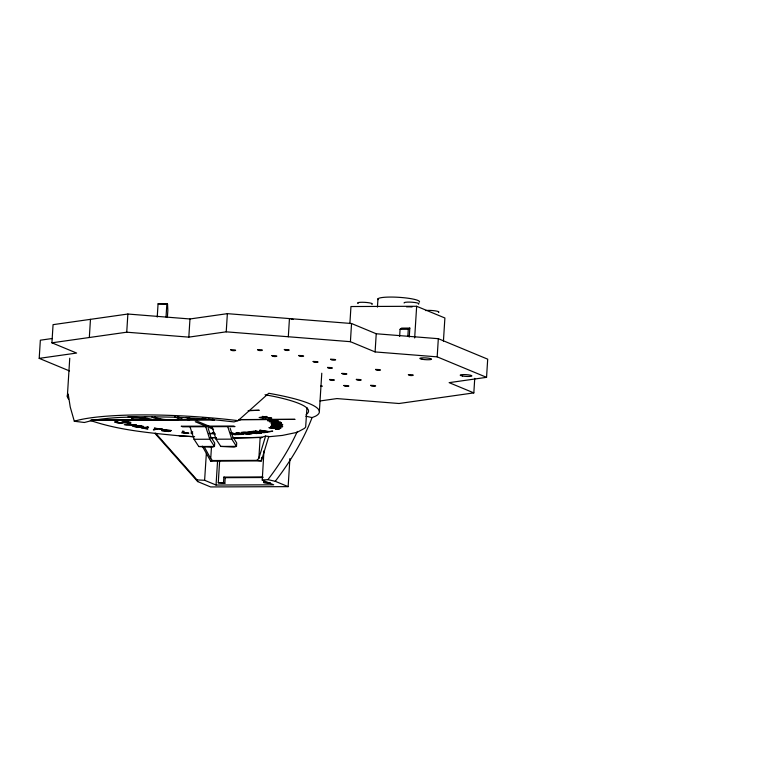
<?xml version="1.0" encoding="UTF-8"?>
<svg xmlns="http://www.w3.org/2000/svg" width="784" height="784" viewBox="0 0 784 784"><rect width="100%" height="100%" fill="white"/><g stroke="black" fill="none" stroke-linecap="round" stroke-linejoin="round"><path stroke-width="1.18" d="M276.35 421.028L267.481 420.626L278.291 420.832L271.783 421.87L280.652 422.272L269.441 421.812L276.37 420.685M155.644 433.189L197.019 479.906L204.614 480.288L216.051 485.031L273.685 484.816L262.238 480.063L263.963 450.849M69.492 370.93L39.2 358.366L40.347 340.197L52.41 338.482M39.2 358.366L76.607 353.055L51.92 342.814L53.067 324.654L127.87 314.031L189.963 318.97L227.37 313.659L351.546 323.518L376.232 333.759L438.325 338.688L487.697 359.17L486.55 377.339L449.144 382.651L473.83 392.892L474.741 378.358M67.346 396.488L69.747 358.229M89.327 337.512L90.464 319.343M51.92 342.814L126.734 332.2L127.87 314.031M157.231 317.079L158.064 303.849L166.865 303.81L167.541 304.094L167.845 310.268L167.384 317.54M166.032 317.05L166.865 303.81M126.734 332.2L188.817 337.13L189.963 318.97M256.878 460.365L258.847 458.375L260.141 437.805L265.59 436.071L268.775 436.453L261.376 460.914L256.878 460.365L212.454 460.531L210.739 458.562L211.494 446.459M216.051 485.031L217.58 460.649M188.817 337.13L226.223 331.828L227.37 313.659M224.851 483.307L223.499 482.748L223.861 477.113L225.204 477.672L224.851 483.307L218.266 482.768L219.638 460.923M262.65 418.636L262.797 416.245M261.601 457.356L261.376 460.914L210.661 461.1L202.301 446.125M263.738 482.591L270.333 483.13L263.738 482.591L263.885 480.337M288.316 336.757L289.453 318.588M154.899 433.297L197.715 481.592L210.602 486.933L288.14 486.639L289.904 458.611M306.956 407.651L305.652 427.084L304.506 428.368L297.254 432.258M319.372 411.473L321.783 373.213M349.889 323.586L350.958 306.534L416.657 306.279L444.891 317.99L443.43 341.148M486.55 377.339L437.178 356.857L375.095 351.928L350.409 341.687L351.546 323.518M377.437 307.083L377.957 298.831M375.095 351.928L376.232 333.759M399.634 336.375L400.075 329.309L401.604 328.124L409.816 328.094L409.248 337.13M407.847 336.346L408.288 329.28L409.816 328.094M414.667 337.963L416.657 306.279M437.178 356.857L438.325 338.688M204.614 480.288L206.349 453.436M258.847 458.375L265.59 436.071M68.639 399.066A126.273 19.1 3.6 0 1 68.208 394.038L70.246 407.072L74.313 421.263L84.378 422.488L90.866 420.822A115.415 17.454 3.6 0 1 120.05 417.431L145.893 416.676L174.832 417.215A115.415 17.454 3.6 0 1 219.716 420.332L234.044 421.919L238.062 420.645L268.755 393.284A126.273 19.1 3.6 0 1 315.511 416.196L312.071 417.598C303.251 440.569 290.178 461.796 275.253 481.298L267.903 479.641L262.238 480.063M297.322 431.435C289.531 448.624 279.408 464.716 267.903 479.641M155.163 416.539L155.203 417.333L157.486 418.284L163.444 419.352A11.29 1.705 3.6 0 0 169.697 419.763L176.9 419.499L179.105 418.617L174.763 416.833M152.233 416.51L152.018 417.343C161.386 420.547 172.059 420.636 181.77 418.999L181.888 418.195L177.684 416.804M210.661 461.1L212.454 460.531M296.724 432.425L282.387 435.424L268.461 436.776M320.039 400.967L336.934 398.576L399.027 403.505L473.83 392.892M90.307 420.44C118.884 430.259 149.293 432.817 179.173 435.816L194.628 436.727M320.568 386.434L322.283 386.189L321.156 385.718M213.571 429.338L207.221 426.702L182.594 426.79L181.241 426.231L233.642 426.035L234.984 426.594L210.367 426.692L212.484 427.564M248.42 410.61L259.22 410.277L248.205 410.591M261.258 437.413L233.142 438.021M214.365 419.685L90.915 420.146L144.883 420.057L151.724 419.313L147.02 418.176L130.732 416.745M238.767 419.656L295.039 419.371L238.806 419.587M167.541 304.094L158.064 303.849M400.075 329.309L408.288 329.28M144.521 416.97L145.589 416.961M144.883 420.057L214.297 419.773L212.278 418.94M238.522 419.626L240.864 419.616L238.855 419.479M260.141 437.805L261.444 437.805M194.06 439.285L209.769 439.226L214.483 446.449L212.092 447.213L198.764 446.508L194.06 439.285L189.973 426.682M216.061 439.207L231.78 439.148L236.484 446.37L234.102 447.125L220.774 446.429L216.061 439.207L211.974 426.594M198.764 446.508L214.483 446.449L214.698 443.068L210.71 436.688A170.951 68.188 89.8 0 0 208.162 428.348M220.774 446.429L236.484 446.37L236.699 442.98L232.721 436.61A170.951 68.188 89.8 0 0 230.163 428.26M223.861 477.113L262.875 476.956M225.204 477.672L263.003 477.525M218.266 482.768L223.499 482.748M210.445 437.629L216.413 437.737M210.847 437.59L215.737 437.678M232.819 438.001L261.925 437.354M208.73 433.366L213.277 433.493L212.288 432.748L213.738 432.788L215.355 434.003M209.014 433.581L213.562 433.709L214.708 434.561M192.766 431.925L191.276 431.837L191.227 433.532L192.717 433.63M179.173 435.816L193.589 436.698M226.223 331.828L350.409 341.687M139.885 425.712L133.211 425.771A5.645 0.853 3.6 0 0 132.437 426.192L137.298 427.26L143.423 426.976A5.272 0.794 3.6 0 0 143.746 426.672A4.91 0.745 3.6 0 0 142.6 426.163L140.336 425.977M291.089 319.176L293.216 319.441M202.203 418.313L205.829 418.744M208.25 419.038L214.297 419.773M140.865 425.83L133.829 426.29L138.072 427.094L142.335 426.574L141.002 426.094M210.171 437.737L212.033 437.991M265.061 394.734L273.734 396.39A115.415 17.454 3.6 0 1 306.132 414.471M238.356 434.522L230.692 433.062L235.563 434.61M230.486 432.768L238.14 434.248L236.043 432.611L237.728 432.562L243.501 434.375L234.357 434.64L230.898 433.552M305.76 416.167L312.071 417.598M135.965 420.087L131.506 418.793L141.002 419.822L148.715 419.381L127.978 416.784M237.464 432.552L242.295 434.405M197.793 419.783L192.237 419.224L187.905 417.539M209.014 426.124L198.43 421.743L195.285 421.753L205.869 426.143M186.102 417.421L190.59 419.391L188.042 419.822M275.253 481.298L288.14 486.639M237.464 432.886L239.502 434.493M204.261 446.909L210.739 458.562M197.019 479.906L197.715 481.592M227.693 426.535L231.78 439.148M205.692 426.623L209.769 439.226M74.313 421.263A126.273 19.1 3.6 0 1 238.062 420.645M406.582 306.858A7.458 1.127 3.6 0 1 412.07 306.956M404.123 303.026A7.458 1.127 3.6 0 1 412.364 302.242A7.458 1.127 3.6 0 1 418.411 304.153M358.102 303.516A7.468 1.127 3.6 0 1 364.854 302.35A7.468 1.127 3.6 0 1 371.871 304.329M425.516 310.562A7.468 1.127 3.6 0 1 435.13 310.846A7.468 1.127 3.6 0 1 438.413 312.453M378.025 299.664A20.894 3.165 3.6 0 1 398.39 297.293A20.894 3.165 3.6 0 1 419.381 302.124M271.558 424.859L271.519 425.496L282.73 426.202L278.202 425.692C277.487 423.791 273.116 424.095 271.558 424.859M272.891 424.928L276.87 425.614L276.125 424.781L272.891 424.928M163.513 429.887L168.854 431.151L161.661 430.583L168.344 431.523L170.334 431.2L164.954 430.034L171.451 430.583L163.513 429.887M116.512 422.027C117.237 423.242 125.959 423.164 121.824 421.998L129.056 422.321L123.647 421.253L125.616 421.302L130.899 422.409L119.942 423.144A5.762 0.872 3.6 0 1 116.973 422.782L114.591 421.959L118.021 421.772L116.512 422.027M279.584 428.848L275.341 429.083L278.232 428.809L268.912 427.672L279.584 428.848M250.635 433.523C246.049 434.787 236.16 431.71 248.44 432.494C233.289 431.18 245.412 435.208 251.742 433.817A4.175 0.637 3.6 0 0 252.036 433.493L250.125 433.219L250.635 433.523M182.682 431.229L181.77 432.866L188.875 433.189L183.358 432.788L184.162 431.337L182.682 431.229M270.745 426.427L280.927 428.201L277.987 427.515L278.692 426.859L282.524 426.721L270.745 426.427M277.458 426.819L276.879 427.358L271.774 426.643L277.458 426.819M230.731 349.723C231.603 351.82 241.315 349.87 230.731 349.723M257.544 349.615C258.406 351.722 268.118 349.762 257.544 349.615M284.347 349.517C285.209 351.614 294.921 349.664 284.347 349.517M271.94 355.593C272.803 357.69 282.514 355.74 271.94 355.593M298.753 355.495C299.615 357.592 309.327 355.632 298.753 355.495M313.149 361.463C314.012 363.57 323.723 361.61 313.149 361.463M330.75 359.229C331.612 361.326 341.324 359.376 330.75 359.229M327.545 367.441C328.408 369.538 338.12 367.578 327.545 367.441M341.951 373.409C342.814 375.516 352.526 373.556 341.951 373.409M329.545 379.485C330.407 381.583 340.119 379.632 329.545 379.485M375.624 369.431C376.487 371.528 386.198 369.568 375.624 369.431M356.348 379.387C357.21 381.485 366.922 379.525 356.348 379.387M343.941 385.463C344.803 387.561 354.515 385.601 343.941 385.463M370.744 385.356C371.616 387.463 381.328 385.503 370.744 385.356M408.405 374.605C409.268 376.712 418.979 374.752 408.405 374.605M154.801 428.182L154.242 428.329L157.574 428.77L153.39 429.867L158.927 428.946L162.847 429.24L154.801 428.182M129.781 423.448L124.293 424.732L136.602 425.026L125.744 424.781L130.85 423.693L129.781 423.448M260.249 430.249L259.514 430.406L269.265 431.847L272.724 431.131L268.843 431.523L260.249 430.249M147.333 427.015L141.345 428.084L147.99 428.897L143.315 428.162L148.588 427.211L147.333 427.015M255.653 431.004L254.79 431.131L263.914 432.69L267.991 432.072L263.689 432.376L255.653 431.004M266.217 416.461L259.141 417.519L271.783 418.146L264.914 417.039L267.109 416.725L266.217 416.461M264.159 417.147L260.562 417.617L266.178 417.754L264.159 417.147M253.457 431.308L247.969 431.886L256.231 433.542L261.895 432.954L256.25 433.238L253.457 432.68L257.652 432.239L249.949 431.974L254.437 431.504L253.457 431.308M281.476 422.899L270.901 423.144L282.75 424.556L279.016 423.968L278.457 423.233L281.476 422.899M277.34 423.252L272.156 423.321L277.801 423.85L277.34 423.252M462.55 376.016A5.851 0.882 3.6 0 0 471.841 375.987A5.851 0.882 3.6 0 0 463.736 374.566A5.851 0.882 3.6 0 0 462.55 376.016M422.233 359.297A5.851 0.882 3.6 0 0 431.523 359.258A5.851 0.882 3.6 0 0 423.419 357.837A5.851 0.882 3.6 0 0 422.233 359.297"/></g></svg>
